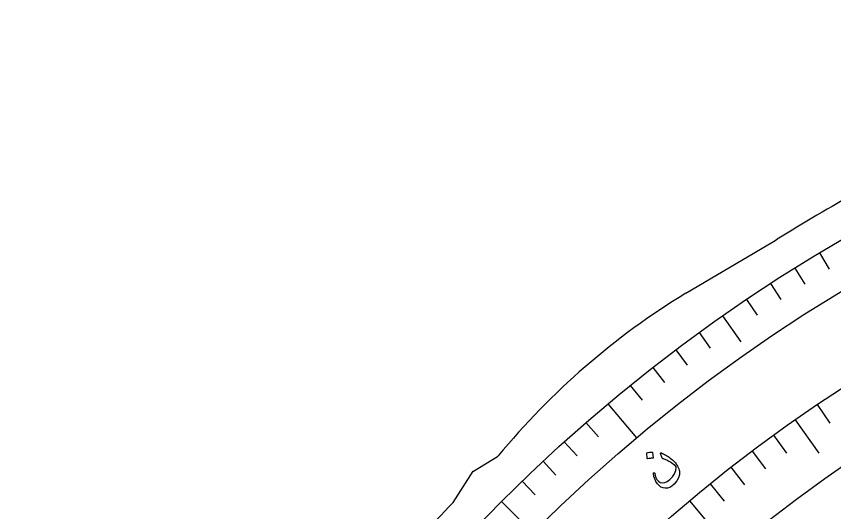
# Model space of a CAD drawing. Header units: millimetres. Extents: x -83 to 83, y -82 to 91.
# Drawn here: x -80.85 to -40.9, y 56.62 to 80.85 of the extents above; entities that cross this region are included whole.
import ezdxf

# ---------------------------------------------------------------- set-up
doc = ezdxf.new("R2010")
doc.units = ezdxf.units.MM
for name, color, linetype in [('CUT_OUTER', 1, 'Continuous'), ('ENGRAVE', 7, 'Continuous'), ('ENGRAVE_FINE', 8, 'Continuous'), ('TEXT', 5, 'Continuous')]:
    doc.layers.add(name, color=color, linetype=linetype)

msp = doc.modelspace()

# ---------------------------------------------------------------- linework, layer by layer
at = {"layer": 'CUT_OUTER'}
for points in [[(-48.175, 67.3316), (-48.1665, 67.3375), (-43.8931, 69.854), (-43.7088, 69.9699)], [(-59.5268, 57.1205), (-58.5455, 58.648), (-58.5435, 58.6508), (-58.5407, 58.6527), (-57.3568, 59.3629)]]:
    msp.add_lwpolyline(points, dxfattribs=at)
for centre, radius, start, end in [((-0.0177, 0.0291), 82.4659, 118.833735, 121.992478), ((-29.2405, 36.2799), 36.3693, 121.37363, 140.54581), ((-57.4339, 59.4915), 0.15, 300.95799, 318.00846), ((-0.6548, 0.5936), 81.6162, 136.164169, 139.456722)]:
    msp.add_arc(centre, radius, start, end, dxfattribs=at)
at = {"layer": 'ENGRAVE'}
for points in [[(-46.3737, 66.2284), (-45.4864, 64.9613)], [(-51.9694, 61.9347), (-50.5773, 60.2757)], [(-42.8247, 61.1599), (-41.6795, 59.5245)], [(-57.1696, 57.1696), (-56.0758, 56.0758)], [(-47.9921, 57.1948), (-46.2421, 55.1092)]]:
    msp.add_lwpolyline(points, dxfattribs=at)
for radius in [80.85, 80.85, 78.6844, 74.6625, 74.6625, 71.4862, 65.5875, 65.5875, 62.1225]:
    msp.add_circle((0, 0), radius, dxfattribs=at)
at = {"layer": 'ENGRAVE_FINE'}
for points in [[(-41.6408, 69.302), (-41.1628, 68.5064)], [(-42.844, 68.5647), (-42.3521, 67.7776)], [(-44.0341, 67.8065), (-43.5286, 67.0281)], [(-45.2107, 67.0277), (-44.6917, 66.2582)], [(-47.5224, 65.409), (-46.9769, 64.6582)], [(-48.6567, 64.5697), (-48.0982, 63.8284)], [(-49.7762, 63.7107), (-49.2048, 62.9793)], [(-50.8806, 62.8323), (-50.2965, 62.111)], [(-41.7507, 61.898), (-41.1418, 60.9952)], [(-53.0424, 61.0183), (-52.4335, 60.3178)], [(-43.8855, 60.4032), (-43.2454, 59.5222)], [(-54.0992, 60.0833), (-53.4782, 59.3935)], [(-44.933, 59.6281), (-44.2776, 58.7584)], [(-55.1396, 59.1299), (-54.5066, 58.4512)], [(-45.9668, 58.8349), (-45.2964, 57.9767)], [(-56.1631, 58.1586), (-55.5184, 57.491)], [(-46.9866, 58.0237), (-46.3013, 57.1773)]]:
    msp.add_lwpolyline(points, dxfattribs=at)
at = {"layer": 'TEXT'}
for points in [[(-50.0742, 59.5206), (-50.0737, 59.5259), (-50.0711, 59.531), (-50.0664, 59.5359), (-50.0595, 59.5407), (-49.9993, 59.5606), (-49.9384, 59.5743), (-49.8767, 59.5817), (-49.8143, 59.5829), (-49.8069, 59.5814), (-49.8015, 59.5781), (-49.7981, 59.5732), (-49.7967, 59.5666), (-49.7601, 59.3018), (-49.7607, 59.2942), (-49.765, 59.2889), (-49.7732, 59.2857), (-49.7851, 59.2847), (-49.7954, 59.2838), (-49.8114, 59.282), (-49.8331, 59.2794), (-49.8604, 59.2758), (-49.8937, 59.2712), (-49.9333, 59.2652), (-49.9791, 59.2577), (-50.0312, 59.2489), (-50.0387, 59.2484), (-50.0439, 59.2499), (-50.0468, 59.2533), (-50.0473, 59.2586)], [(-49.3586, 59.5357), (-49.3071, 59.513), (-49.2548, 59.4882), (-49.2016, 59.4611), (-49.1476, 59.4318), (-49.0929, 59.3997), (-49.0374, 59.3643), (-48.9812, 59.3257), (-48.9242, 59.2838), (-48.8694, 59.2406), (-48.8175, 59.1956), (-48.7686, 59.1489), (-48.7226, 59.1004), (-48.6795, 59.0502), (-48.6391, 58.9979), (-48.6013, 58.9437), (-48.5663, 58.8874), (-48.5336, 58.8251), (-48.5082, 58.7634), (-48.4901, 58.7025), (-48.4794, 58.6423), (-48.4806, 58.4838), (-48.5245, 58.327), (-48.6111, 58.1716), (-48.7402, 58.0175), (-48.8475, 57.9226), (-48.9557, 57.8563), (-49.065, 57.8186), (-49.1756, 57.8095), (-49.2811, 57.8288), (-49.3798, 57.8724), (-49.4717, 57.9404), (-49.5568, 58.0328), (-49.6303, 58.145), (-49.6859, 58.2655), (-49.7235, 58.3945), (-49.743, 58.532), (-49.7427, 58.5499), (-49.7389, 58.5629), (-49.7314, 58.5712), (-49.7204, 58.5747), (-49.7068, 58.574), (-49.6962, 58.5659), (-49.6887, 58.5503), (-49.6841, 58.5273), (-49.6448, 58.3669), (-49.5863, 58.2417), (-49.5088, 58.1519), (-49.4124, 58.0971), (-49.3057, 58.0783), (-49.1926, 58.0961), (-49.0731, 58.1502), (-48.9471, 58.2407), (-48.8158, 58.3749), (-48.7195, 58.5196), (-48.6582, 58.6749), (-48.632, 58.8409), (-48.6325, 58.8456), (-48.6347, 58.8512), (-48.6387, 58.8578), (-48.6445, 58.8654), (-48.6954, 58.9203), (-48.763, 58.9772), (-48.8474, 59.0363), (-48.9486, 59.0973), (-49.0015, 59.1265), (-49.0512, 59.1532), (-49.0979, 59.1772), (-49.1416, 59.1987), (-49.1822, 59.2174), (-49.2198, 59.2331), (-49.2544, 59.2456), (-49.2859, 59.2551), (-49.3017, 59.2606), (-49.3139, 59.2677), (-49.3226, 59.2763), (-49.3276, 59.2864), (-49.3991, 59.5137), (-49.4008, 59.529), (-49.3946, 59.5378), (-49.3806, 59.54), (-49.3586, 59.5357)]]:
    msp.add_lwpolyline(points, close=True, dxfattribs=at)

doc.saveas('drawing.dxf')
